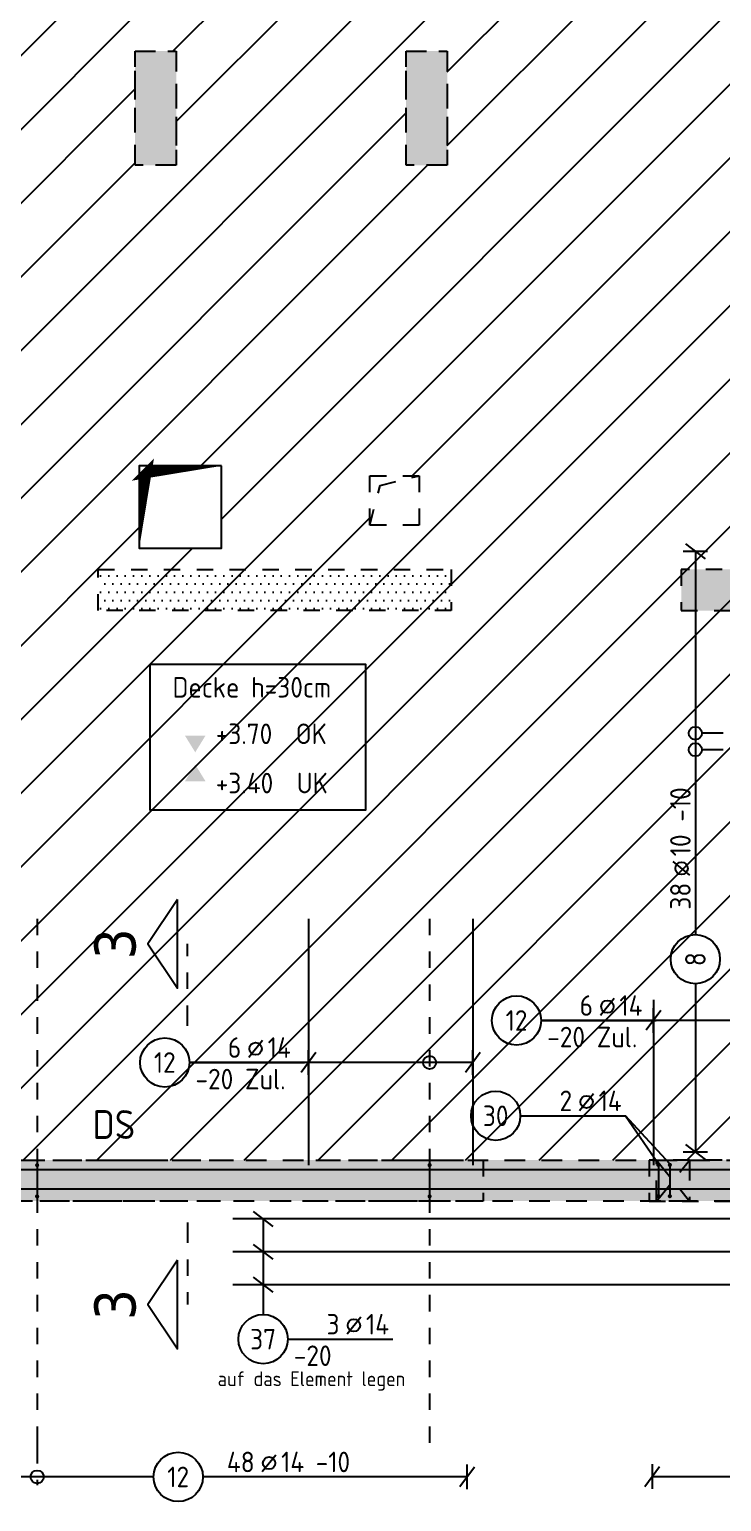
# Model space of a CAD drawing. Extents: x -19 to 96, y 0 to 49.
# Drawn here: x 31.84 to 36.05, y 21.83 to 30.79 of the extents above; entities that cross this region are included whole.
import ezdxf
from ezdxf.enums import TextEntityAlignment as Align

# ---------------------------------------------------------------- set-up
doc = ezdxf.new("R2010")
doc.units = 0
doc.header["$LTSCALE"] = 0.5
for name, pattern in [('AUSGEZOGEN', [1000.01, 1000, 0.01]), ('DOT', [0.175, 0.05, -0.125]), ('HIDDEN', [0.375, 0.25, -0.125]), ('HIDDEN2', [0.187, 0.125, -0.062]), ('STRICHPUNKT2', [0.55, 0.25, -0.125, 0.05, -0.125]), ('VERDECKT', [0.375, 0.25, -0.125])]:
    doc.linetypes.add(name, pattern=pattern)
for name, color, linetype in [('DD', 7, 'Continuous'), ('EG', 7, 'Continuous'), ('grau_hell', 7, 'Continuous'), ('grau_mittel', 7, 'Continuous'), ('koten', 7, 'Continuous'), ('OBJEKT', 7, 'Continuous'), ('RND', 7, 'Continuous'), ('SCHATTEN', 7, 'Continuous'), ('SCHNITTE', 7, 'Continuous'), ('SCHRAFF', 7, 'Continuous'), ('TEXT', 7, 'Continuous'), ('VERDECKT', 7, 'Continuous'), ('WD', 7, 'Continuous')]:
    doc.layers.add(name, color=color, linetype=linetype)
doc.layers.add('NOPLOT', color=7, linetype='Continuous', plot=False)
doc.styles.add('helv', font='tahoma.ttf')
doc.styles.add('txt', font='isocp.shx')
pattern_1 = [(0, (-68.37773, 378.069226), (0.025, 0.05), [0, -0.05])]

# ---------------------------------------------------------------- blocks, each defined once
blk = doc.blocks.new('okrd_o')
at = {"layer": 'koten', "color": 7, "linetype": 'Continuous'}
blk.add_solid([(-0.125, 0.202), (0.125, 0.202), (0, 0)], dxfattribs=at)
at = {"layer": 'koten', "style": 'txt'}
blk.add_attdef('OKRD', (0.25, 0.1), '', height=0.25, dxfattribs=at)
blk = doc.blocks.new('okrd_u')
at = {"layer": 'koten', "color": 7, "linetype": 'Continuous'}
blk.add_solid([(-0.125, -0.202), (0.125, -0.202), (0, 0)], dxfattribs=at)
at = {"layer": 'koten', "style": 'txt'}
blk.add_attdef('OKRD', (0.25, -0.35), '', height=0.25, dxfattribs=at)
blk = doc.blocks.new('SCHN-1')
at = {"layer": 'SCHNITTE', "color": 5, "linetype": 'Continuous'}
blk.add_lwpolyline([(0.54, 0.125), (0, 0.485), (-0.54, 0.125)], close=True, dxfattribs=at)
at = {"layer": 'SCHNITTE', "color": 6, "linetype": 'Continuous', "style": 'helv'}
blk.add_attdef('SCHN-1', text='', height=0.5, dxfattribs=at).set_placement((0, 0.635), align=Align.CENTER)
blk = doc.blocks.new('RND_LEI')
at = {"layer": 'RND', "color": 7, "linetype": 'Continuous'}
blk.add_line((1.022, 0.066), (1.19, 0.27), dxfattribs=at)
for centre, radius in [((0, 0), 0.3), ((1.106, 0.168), 0.075)]:
    blk.add_circle(centre, radius, dxfattribs=at)
at = {"layer": 'RND', "color": 7, "linetype": 'Continuous', "style": 'txt'}
blk.add_attdef('ANZ', text='', height=0.25, dxfattribs=at).set_placement((0.931, 0.057), align=Align.RIGHT)
for tag, p in [('DUM', (1.253, 0.057)), ('ABSTD', (1.674, 0.057)), ('POSTXT', (0.374, -0.327))]:
    blk.add_attdef(tag, p, '', height=0.25, dxfattribs=at)
blk.add_attdef('POSL', text='', height=0.25, dxfattribs=at).set_placement((0, 0), align=Align.MIDDLE)
blk = doc.blocks.new('lei_gre')
at = {"layer": 'RND', "color": 7, "linetype": 'Continuous'}
for p, q in [((-0.09, -0.12), (0.09, 0.12)), ((0, 0.15), (0, -0.15))]:
    blk.add_line(p, q, dxfattribs=at)

msp = doc.modelspace()

# ---------------------------------------------------------------- hatches: boundary and pattern name
at = {"layer": 'grau_hell', "linetype": 'AUSGEZOGEN'}
h = msp.add_hatch(dxfattribs=at)
h.set_pattern_fill('ANSI31', color=9, scale=0.1, style=0, double=1)
h.set_pattern_definition([(45, (0.70277, 0), (-0.2245064, 0.2245064), [])])
h.paths.add_polyline_path([(18.0072, 31.697), (18.0072, 37.8627), (16.6822, 37.8627), (16.6822, 36.6227), (16.6822, 35.4877), (16.6822, 31.0327), (16.8722, 31.0327), (16.8722, 30.8527), (16.6822, 30.8527), (16.6822, 29.9127), (16.6822, 28.2877), (21.5772, 28.2877), (21.9772, 28.2877), (22.3322, 28.2877), (23.2172, 28.2877), (25.9822, 28.2877), (25.9822, 28.0377), (25.7322, 28.0377), (25.7322, 27.5077), (25.9822, 27.5077), (25.9822, 27.7577), (26.2322, 27.7577), (26.2322, 27.5077), (29.9697, 27.5077), (29.9697, 23.9127), (36.8572, 23.9127), (36.8572, 27.6877), (36.4072, 27.6877), (36.4072, 28.1377), (36.8572, 28.1377), (36.8572, 28.2877), (38.4872, 28.2877), (39.0872, 28.2877), (41.6322, 28.2877), (41.6322, 28.8377), (41.6322, 29.9127), (41.6322, 30.1627), (42.6822, 30.1627), (42.6822, 35.4877), (42.6822, 36.6227), (42.6822, 37.8627), (41.3822, 37.8627), (41.3822, 31.697)])
h.paths.add_polyline_path([(25.2322, 30.6627), (25.2322, 29.9677), (24.9822, 29.9677), (24.9822, 30.6627)], flags=16)
h.paths.add_polyline_path([(26.6322, 30.6627), (26.8822, 30.6627), (26.8822, 30.4627), (27.0822, 30.4627), (27.0822, 30.2627), (26.8822, 30.2627), (26.8822, 29.9677), (26.6322, 29.9677)], flags=16)
h.paths.add_polyline_path([(24.3172, 31.0327), (24.3172, 30.8527), (24.1372, 30.8527), (24.1372, 31.0327)], flags=16)
h.paths.add_polyline_path([(23.9772, 31.0327), (23.9772, 30.8527), (23.7972, 30.8527), (23.7972, 31.0327)], flags=16)
h.paths.add_polyline_path([(23.1322, 30.6627), (23.1322, 29.9677), (22.8822, 29.9677), (22.8822, 30.6627)], flags=16)
h.paths.add_polyline_path([(28.7322, 30.6627), (28.9822, 30.6627), (28.9822, 29.9677), (28.7322, 29.9677)], flags=16)
h.paths.add_polyline_path([(28.6872, 28.1377), (29.1872, 28.1377), (29.1872, 27.6777), (28.6872, 27.6777)], flags=16)
h.paths.add_polyline_path([(21.4822, 30.6627), (21.4822, 29.9677), (21.2322, 29.9677), (21.2322, 30.6627)], flags=16)
h.paths.add_polyline_path([(30.3822, 30.6627), (30.6322, 30.6627), (30.6322, 30.4627), (30.8322, 30.4627), (30.8322, 30.2627), (30.6322, 30.2627), (30.6322, 29.9677), (30.3822, 29.9677)], flags=16)
h.paths.add_polyline_path([(29.5272, 28.1377), (29.9472, 28.1377), (29.9472, 27.7177), (29.5272, 27.7177)], flags=16)
h.paths.add_polyline_path([(31.2922, 31.0327), (31.4722, 31.0327), (31.4722, 30.8527), (31.2922, 30.8527)], flags=16)
h.paths.add_polyline_path([(31.6372, 31.0327), (31.8172, 31.0327), (31.8172, 30.8527), (31.6372, 30.8527)], flags=16)
h.paths.add_polyline_path([(19.3822, 30.6627), (19.3822, 29.9677), (19.1322, 29.9677), (19.1322, 30.6627)], flags=16)
h.paths.add_polyline_path([(32.4822, 30.6627), (32.7322, 30.6627), (32.7322, 29.9677), (32.4822, 29.9677)], flags=16)
h.paths.add_polyline_path([(32.5072, 28.1377), (33.0072, 28.1377), (33.0072, 27.6377), (32.5072, 27.6377)], flags=16)
h.paths.add_polyline_path([(17.5416, 30.7777), (17.5416, 30.5977), (17.3616, 30.5977), (17.3616, 30.7777)], flags=16)
h.paths.add_polyline_path([(34.1322, 30.6627), (34.3822, 30.6627), (34.3822, 29.9677), (34.1322, 29.9677)], flags=16)
h.paths.add_polyline_path([(33.9122, 28.0777), (34.2122, 28.0777), (34.2122, 27.7777), (33.9122, 27.7777)], flags=16)
h.paths.add_polyline_path([(36.2322, 30.6627), (36.4822, 30.6627), (36.4822, 29.9677), (36.2322, 29.9677)], flags=16)
h.paths.add_polyline_path([(37.8822, 30.6627), (38.1322, 30.6627), (38.1322, 29.9677), (37.8822, 29.9677)], flags=16)
h.paths.add_polyline_path([(38.7972, 31.0327), (38.9772, 31.0327), (38.9772, 30.8527), (38.7972, 30.8527)], flags=16)
h.paths.add_polyline_path([(39.1372, 31.0327), (39.3172, 31.0327), (39.3172, 30.8527), (39.1372, 30.8527)], flags=16)
h.paths.add_polyline_path([(39.9822, 30.6627), (40.2322, 30.6627), (40.2322, 29.9677), (39.9822, 29.9677)], flags=16)
h.paths.add_polyline_path([(41.8216, 30.7777), (42.0016, 30.7777), (42.0016, 30.5977), (41.8216, 30.5977)], flags=16)
at = {"layer": 'grau_mittel'}
h = msp.add_hatch(color=61, dxfattribs=at)
h.paths.add_polyline_path([(40.2322, 30.6627), (39.9822, 30.6627), (39.9822, 29.9677), (40.2322, 29.9677)])
h.paths.add_polyline_path([(37.8822, 29.9677), (38.1322, 29.9677), (38.1322, 30.6627), (37.8822, 30.6627)])
h.paths.add_polyline_path([(36.4822, 30.6627), (36.2322, 30.6627), (36.2322, 29.9677), (36.4822, 29.9677)])
h.paths.add_polyline_path([(34.3822, 30.6627), (34.1322, 30.6627), (34.1322, 29.9677), (34.3822, 29.9677)])
h.paths.add_polyline_path([(32.7322, 30.6627), (32.4822, 30.6627), (32.4822, 29.9677), (32.7322, 29.9677)])
h.paths.add_polyline_path([(28.9822, 30.6627), (28.7322, 30.6627), (28.7322, 29.9677), (28.9822, 29.9677)])
h.paths.add_polyline_path([(26.8822, 30.6627), (26.6322, 30.6627), (26.6322, 29.9677), (26.8822, 29.9677)])
msp.add_hatch(color=61, dxfattribs=at).paths.add_polyline_path([(37.1072, 25.8877), (37.2572, 25.8877), (37.2572, 26.1377), (37.1072, 26.1377), (37.1072, 28.0377), (38.4872, 28.0377), (38.4872, 28.2877), (36.8572, 28.2877), (36.8572, 23.9127), (25.7322, 23.9127), (24.7822, 23.9127), (24.7822, 28.0377), (25.7322, 28.0377), (25.9822, 28.0377), (25.9822, 28.2877), (23.2172, 28.2877), (23.2172, 28.0377), (23.3672, 28.0377), (23.3672, 26.8477), (20.5172, 26.8477), (20.5172, 28.0377), (21.5772, 28.0377), (21.5772, 28.2877), (13.9322, 28.2877), (13.9322, 23.6627), (14.3322, 23.6627), (14.3322, 23.9127), (14.1822, 23.9127), (14.1822, 28.0377), (20.2672, 28.0377), (20.2672, 23.9127), (20.1172, 23.9127), (20.1172, 23.6627), (20.6672, 23.6627), (20.6672, 23.9127), (20.5172, 23.9127), (20.5172, 26.5977), (23.6172, 26.5977), (23.6172, 28.0377), (24.5322, 28.0377), (24.5322, 23.9127), (23.6172, 23.9127), (21.6772, 23.9127), (21.6772, 23.6627), (37.2572, 23.6627), (37.2572, 23.9127), (37.1072, 23.9127)])
at = {"layer": 'SCHRAFF', "linetype": 'AUSGEZOGEN'}
h = msp.add_hatch(dxfattribs=at)
h.set_pattern_fill('DOTS', scale=0.8, double=1)
h.set_pattern_definition(pattern_1)
h.paths.add_polyline_path([(32.7322, 30.6627), (32.4822, 30.6627), (32.4822, 29.9677), (32.7322, 29.9677)])
h.paths.add_polyline_path([(34.3822, 30.6627), (34.1322, 30.6627), (34.1322, 29.9677), (34.3822, 29.9677)])
h.paths.add_polyline_path([(36.4822, 30.6627), (36.2322, 30.6627), (36.2322, 29.9677), (36.4822, 29.9677)])
h.paths.add_polyline_path([(38.1322, 30.6627), (37.8822, 30.6627), (37.8822, 29.9677), (38.1322, 29.9677)])
h.paths.add_polyline_path([(40.2322, 30.6627), (39.9822, 30.6627), (39.9822, 29.9677), (40.2322, 29.9677)])
h = msp.add_hatch(dxfattribs=at)
h.set_pattern_fill('DOTS', scale=0.8, double=1)
h.set_pattern_definition(pattern_1)
h.paths.add_polyline_path([(22.3322, 28.2877), (13.9322, 28.2877), (13.9322, 23.6627), (14.3319, 23.6627), (14.3319, 23.9127), (14.1822, 23.9127), (14.1822, 28.0377), (20.2672, 28.0377), (20.2672, 23.9127), (20.1172, 23.9127), (20.1172, 23.6627), (20.6672, 23.6627), (20.6672, 23.9127), (20.5172, 23.9127), (20.5172, 26.5977), (23.3672, 26.5977), (23.3672, 23.9127), (21.6772, 23.9127), (21.6772, 23.6627), (34.6022, 23.6627), (34.6022, 23.9127), (25.9822, 23.9127), (25.9822, 27.2577), (27.1072, 27.2577), (27.1072, 27.5077), (25.9822, 27.5077), (25.9822, 28.2877), (23.2172, 28.2877), (23.2172, 28.0377), (23.3672, 28.0377), (23.3672, 26.8477), (20.5172, 26.8477), (20.5172, 28.0377), (22.3322, 28.0377)])
h.paths.add_polyline_path([(23.6172, 28.0377), (24.5322, 28.0377), (24.5322, 23.9127), (23.6172, 23.9127)], flags=16)
h.paths.add_polyline_path([(24.7822, 28.0377), (25.7322, 28.0377), (25.7322, 23.9127), (24.7822, 23.9127)], flags=16)
h = msp.add_hatch(dxfattribs=at)
h.set_pattern_fill('DOTS', scale=0.8, double=1)
h.set_pattern_definition(pattern_1)
h.paths.add_polyline_path([(37.1072, 28.0377), (42.6822, 28.0377), (42.6822, 27.1724), (42.9322, 27.1724), (42.9322, 28.2877), (36.8572, 28.2877), (36.8572, 27.5077), (35.8072, 27.5077), (35.8072, 27.2577), (36.8572, 27.2577), (36.8572, 23.9127), (35.6122, 23.9127), (35.6122, 23.6627), (37.2572, 23.6627), (37.2572, 23.9127), (37.1072, 23.9127), (37.1072, 25.8877), (37.2572, 25.8877), (37.2572, 26.1377), (37.1072, 26.1377)])
h = msp.add_hatch(dxfattribs=at)
h.set_pattern_fill('DOTS', scale=0.8, double=1)
h.set_pattern_definition(pattern_1)
h.paths.add_polyline_path([(34.4072, 27.5077), (32.2572, 27.5077), (32.2572, 27.2577), (34.4072, 27.2577)])

# ---------------------------------------------------------------- linework, layer by layer
at = {"layer": 'DD', "color": 7, "linetype": 'HIDDEN2'}
for p, q in [((33.9732, 28.0196), (34.2122, 28.0777)), ((33.9122, 27.7777), (33.9732, 28.0196))]:
    msp.add_line(p, q, dxfattribs=at)
at = {"layer": 'DD', "color": 7, "linetype": 'AUSGEZOGEN'}
msp.add_lwpolyline([(33.0072, 28.1377), (32.5072, 28.1377), (32.5072, 27.6377), (33.0072, 27.6377)], close=True, dxfattribs=at)
at = {"layer": 'DD', "color": 7, "linetype": 'HIDDEN2'}
msp.add_lwpolyline([(33.9122, 28.0777), (34.2122, 28.0777), (34.2122, 27.7777), (33.9122, 27.7777)], close=True, dxfattribs=at)
at = {"layer": 'EG', "color": 0, "linetype": 'DOT', "lineweight": -2}
for p, q in [((32.2572, 27.5077), (34.4072, 27.5077)), ((32.2572, 27.2577), (32.2572, 27.5077)), ((34.4072, 27.5077), (34.4072, 27.2577)), ((36.8572, 27.5077), (35.8072, 27.5077)), ((35.8072, 27.5077), (35.8072, 27.2577)), ((34.4072, 27.2577), (32.2572, 27.2577)), ((35.8072, 27.2577), (36.8572, 27.2577)), ((25.9822, 23.9127), (34.6022, 23.9127)), ((34.6022, 23.9127), (34.6022, 23.6627)), ((36.8572, 23.9127), (35.6122, 23.9127)), ((35.6122, 23.9127), (35.6122, 23.6627)), ((34.6022, 23.6627), (21.6772, 23.6627)), ((35.6122, 23.6627), (37.2572, 23.6627))]:
    msp.add_line(p, q, dxfattribs=at)
for points in [[(32.4822, 30.6627), (32.7322, 30.6627), (32.7322, 29.9677), (32.4822, 29.9677)], [(34.1322, 30.6627), (34.3822, 30.6627), (34.3822, 29.9677), (34.1322, 29.9677)]]:
    msp.add_lwpolyline(points, close=True, dxfattribs=at)
at = {"layer": 'NOPLOT', "color": 191, "linetype": 'Continuous'}
for points in [[(33.5381, 25.3816), (33.5381, 23.8816)], [(34.5381, 25.3816), (34.5381, 23.8816)], [(35.6378, 24.8868), (35.6378, 23.8816)]]:
    msp.add_lwpolyline(points, dxfattribs=at)
at = {"layer": 'OBJEKT', "color": 1, "linetype": 'AUSGEZOGEN'}
msp.add_lwpolyline([(32.574, 26.9309), (33.8858, 26.9309), (33.8858, 26.0417), (32.574, 26.0417)], close=True, dxfattribs=at)
at = {"layer": 'RND', "color": 7, "linetype": 'AUSGEZOGEN'}
for p, q in [((35.8932, 27.6178), (35.8932, 25.2852)), ((35.8932, 24.9852), (35.8932, 23.9612)), ((35.6378, 24.7622), (34.9544, 24.7622)), ((34.9544, 24.7622), (35.6544, 24.7622)), ((36.6378, 24.7622), (35.6378, 24.7622)), ((33.5381, 24.5064), (32.8128, 24.5064)), ((32.8128, 24.5064), (33.5143, 24.5064)), ((34.5381, 24.5064), (33.5381, 24.5064)), ((34.8276, 24.1821), (35.4676, 24.1821)), ((33.4114, 22.8224), (34.0514, 22.8224)), ((32.5947, 21.9837), (29.7753, 21.9837)), ((34.5041, 21.9837), (32.8947, 21.9837)), ((35.6306, 21.9862), (36.8062, 21.9862))]:
    msp.add_line(p, q, dxfattribs=at)
at = {"layer": 'RND', "color": 102, "linetype": 'VERDECKT'}
for p, q in [((36.0624, 26.5104), (35.8432, 26.5104)), ((36.0624, 26.4104), (35.8432, 26.4104)), ((31.8856, 22.1914), (31.8856, 21.9337))]:
    msp.add_line(p, q, dxfattribs=at)
at = {"layer": 'RND', "color": 102, "linetype": 'AUSGEZOGEN'}
for p, q in [((35.7379, 23.8889), (35.4676, 24.1821)), ((35.4676, 24.1821), (35.6679, 23.8889)), ((33.2614, 23.5539), (33.2614, 22.9724))]:
    msp.add_line(p, q, dxfattribs=at)
at = {"layer": 'RND', "color": 1, "linetype": 'DOT'}
for points in [[(31.8856, 25.3816), (31.8856, 23.8816)], [(34.2752, 25.3816), (34.2752, 23.8816)], [(31.8856, 23.6914), (31.8856, 22.1914)], [(34.2752, 23.6914), (34.2752, 22.1914)]]:
    msp.add_lwpolyline(points, dxfattribs=at)
at = {"layer": 'RND', "color": 1, "linetype": 'AUSGEZOGEN'}
for points in [[(28.6822, 23.856), (37.7072, 23.856)], [(31.8856, 23.8816), (31.8856, 23.6914)], [(34.2752, 23.8816), (34.2752, 23.6914)], [(35.6679, 23.8827), (35.6679, 23.6925)], [(35.7379, 23.8827), (35.7379, 23.6925)], [(28.6822, 23.737), (37.7072, 23.737)], [(37.0768, 23.5539), (33.0768, 23.5539)], [(37.0768, 23.3539), (33.0768, 23.3539)], [(37.0768, 23.1539), (33.0768, 23.1539)]]:
    msp.add_lwpolyline(points, dxfattribs=at)
at = {"layer": 'RND', "color": 7, "linetype": 'AUSGEZOGEN', "const_width": 0.0125}
for points in [[(31.8856, 23.8878, 1), (31.8856, 23.8753, 1)], [(34.2752, 23.8878, 1), (34.2752, 23.8753, 1)], [(35.6679, 23.8889, 1), (35.6679, 23.8764, 1)], [(35.7379, 23.8889, 1), (35.7379, 23.8764, 1)], [(31.8856, 23.6977, 1), (31.8856, 23.6852, 1)], [(34.2752, 23.6977, 1), (34.2752, 23.6852, 1)], [(35.6679, 23.6988, 1), (35.6679, 23.6863, 1)], [(35.7379, 23.6988, 1), (35.7379, 23.6863, 1)]]:
    msp.add_lwpolyline(points, format="xyb", close=True, dxfattribs=at)
at = {"layer": 'RND', "color": 7, "linetype": 'AUSGEZOGEN'}
for centre in [(35.8932, 26.5104), (35.8932, 26.4104), (34.2752, 24.5064), (31.8856, 21.9837)]:
    msp.add_circle(centre, 0.04, dxfattribs=at)
at = {"layer": 'SCHATTEN', "color": 1, "linetype": 'AUSGEZOGEN'}
msp.add_lwpolyline([(32.5072, 27.6377, 0, 0.0815, 0), (32.5478, 28.1344, 0, 0, 0), (32.5105, 28.0971, 0.0815, 0, 0), (33.0072, 28.1377, 0, 0, 0)], format="xyseb", dxfattribs=at)
at = {"layer": 'SCHNITTE', "color": 5, "linetype": 'STRICHPUNKT2'}
for p, q in [((32.8019, 24.7289), (32.8019, 25.2289)), ((32.8019, 23.5328), (32.8019, 23.0328))]:
    msp.add_line(p, q, dxfattribs=at)
at = {"layer": 'VERDECKT', "color": 7, "linetype": 'VERDECKT', "lineweight": -2}
for p, q in [((32.4822, 30.6627), (32.7322, 30.6627)), ((32.4822, 29.9677), (32.4822, 30.6627)), ((32.7322, 30.6627), (32.7322, 29.9677)), ((34.1322, 30.6627), (34.3822, 30.6627)), ((34.1322, 29.9677), (34.1322, 30.6627)), ((34.3822, 30.6627), (34.3822, 29.9677)), ((32.7322, 29.9677), (32.4822, 29.9677)), ((34.3822, 29.9677), (34.1322, 29.9677)), ((25.7322, 23.9127), (36.8572, 23.9127)), ((37.2572, 23.6627), (21.6772, 23.6627))]:
    msp.add_line(p, q, dxfattribs=at)
at = {"layer": 'WD', "color": 102, "linetype": 'HIDDEN'}
for p, q in [((35.6572, 23.6627), (35.8572, 23.9127)), ((35.6572, 23.9127), (35.8572, 23.6627))]:
    msp.add_line(p, q, dxfattribs=at)
msp.add_lwpolyline([(35.6572, 23.9127), (35.8572, 23.9127), (35.8572, 23.6627), (35.6572, 23.6627)], close=True, dxfattribs=at)

# ---------------------------------------------------------------- block references
at = {"layer": 'koten', "color": 6, "linetype": 'AUSGEZOGEN', "xscale": 0.5, "yscale": 0.5, "zscale": 0.5}
for name, p, values in [('okrd_o', (32.8482, 26.3947), {'OKRD': '+3.70  OK'}), ('okrd_u', (32.8482, 26.3197), {'OKRD': '+3.40  UK'})]:
    msp.add_blockref(name, p, dxfattribs=at).add_auto_attribs(values)
at = {"layer": 'RND', "color": 7, "linetype": 'AUSGEZOGEN', "xscale": 0.5, "yscale": 0.5, "zscale": 0.5}
for p, rotation in [((35.8932, 27.6178), 270), ((35.6378, 24.7622), 180), ((33.5381, 24.5064), 180), ((34.5381, 24.5064), 180), ((35.8932, 23.9612), 270), ((34.5041, 21.9837), 180)]:
    msp.add_blockref('lei_gre', p, dxfattribs=dict(at, rotation=rotation))
at = {"layer": 'RND', "color": 7, "linetype": 'AUSGEZOGEN', "xscale": 0.5, "yscale": 0.5, "zscale": 0.5, "rotation": 90}
msp.add_blockref('RND_LEI', (35.8932, 25.1352), dxfattribs=at).add_auto_attribs({'POSL': '8', 'DUM': '10', 'ANZ': '38', 'ABSTD': '-10'})
at = {"layer": 'RND', "color": 7, "linetype": 'AUSGEZOGEN', "xscale": 0.5, "yscale": 0.5, "zscale": 0.5}
for p, values in [((34.8044, 24.7622), {'POSL': '12', 'DUM': '14', 'ANZ': '6', 'POSTXT': '-20 Zul.'}), ((32.6628, 24.5064), {'POSL': '12', 'DUM': '14', 'ANZ': '6', 'POSTXT': '-20 Zul.'}), ((34.6776, 24.1821), {'POSL': '30', 'DUM': '14', 'ANZ': '2'}), ((33.2614, 22.8224), {'POSL': '37', 'DUM': '14', 'ANZ': '3', 'POSTXT': '-20'}), ((32.7447, 21.9837), {'POSL': '12', 'DUM': '14', 'ANZ': '48', 'ABSTD': '-10'})]:
    msp.add_blockref('RND_LEI', p, dxfattribs=at).add_auto_attribs(values)
at = {"layer": 'RND', "color": 102, "linetype": 'AUSGEZOGEN', "xscale": 0.5, "yscale": 0.5, "zscale": 0.5, "rotation": 270}
for p in [(33.2614, 23.5539), (33.2614, 23.3539), (33.2614, 23.1539)]:
    msp.add_blockref('lei_gre', p, dxfattribs=at)
at = {"layer": 'RND', "color": 7, "linetype": 'AUSGEZOGEN', "xscale": 0.5, "yscale": 0.5, "zscale": 0.5}
msp.add_blockref('lei_gre', (35.6306, 21.9862), dxfattribs=at)
at = {"layer": 'SCHNITTE', "color": 5, "linetype": 'STRICHPUNKT2', "xscale": 0.5, "yscale": 0.5, "zscale": 0.5, "rotation": 90}
for p in [(32.8019, 25.2289), (32.8019, 23.0328)]:
    msp.add_blockref('SCHN-1', p, dxfattribs=at).add_auto_attribs({'SCHN-1': '3'})

# ---------------------------------------------------------------- texts
at = {"layer": 'TEXT', "color": 1, "linetype": 'AUSGEZOGEN', "style": 'txt'}
msp.add_text('Decke h=30cm', height=0.125, dxfattribs=at).set_placement((32.7101, 26.7277))
msp.add_text('DS', height=0.175, rotation=0, dxfattribs=at).set_placement((32.2229, 24.0413))
at = {"layer": 'TEXT', "color": 102, "linetype": 'AUSGEZOGEN', "style": 'txt'}
msp.add_text('auf das Element legen', height=0.09, dxfattribs=at).set_placement((32.9843, 22.5362))

doc.saveas('drawing.dxf')
